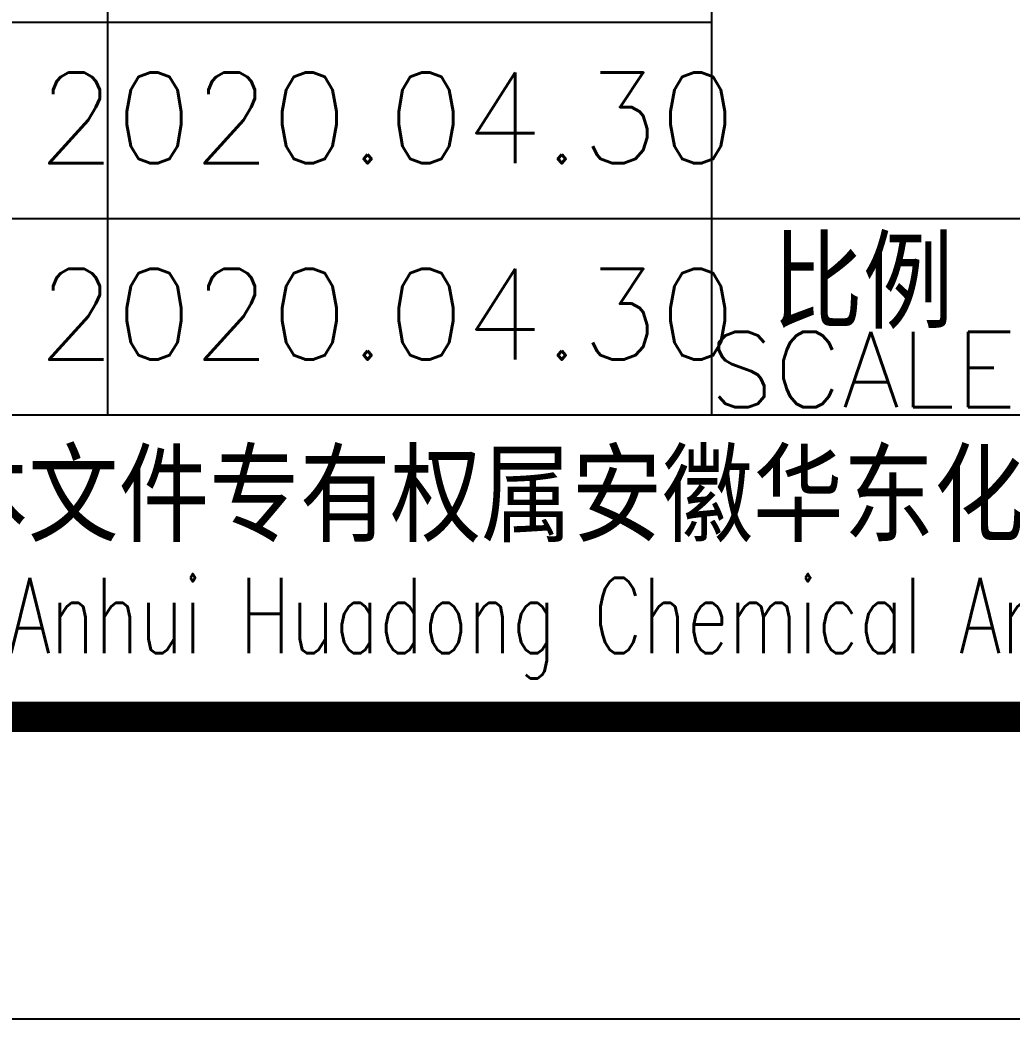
# Model space of a CAD drawing. Header units: millimetres. Extents: x 866309 to 879639, y 39442 to 44891.
# Drawn here: x 875792.92 to 875825.77, y 39448.63 to 39481.7 of the extents above; entities that cross this region are included whole.
import ezdxf
from ezdxf.enums import TextEntityAlignment as Align

# ---------------------------------------------------------------- set-up
doc = ezdxf.new("R2010")
doc.units = ezdxf.units.MM
doc.header["$LTSCALE"] = 1000
doc.header["$MEASUREMENT"] = 0
doc.styles.add('ECEC_TQ', font='txt_l.shx', dxfattribs={"bigfont": 'hztxt_l.shx'})

msp = doc.modelspace()

# ---------------------------------------------------------------- linework, layer by layer
for p, q in [((875795.829, 39468.627), (875795.829, 39501.127)), ((875815.829, 39468.627), (875815.829, 39501.127)), ((875760.829, 39481.627), (875815.829, 39481.627)), ((875760.829, 39475.127), (875815.829, 39475.127)), ((875815.829, 39475.127), (875940.829, 39475.127)), ((875760.829, 39468.627), (875940.829, 39468.627)), ((875760.829, 39458.627), (875940.829, 39458.627)), ((875950.829, 39448.627), (875109.829, 39448.627))]:
    msp.add_line(p, q)
at = {"color": 0, "const_width": 1}
msp.add_lwpolyline([(875940.829, 39458.627), (875134.829, 39458.627), (875134.829, 40032.627), (875940.829, 40032.627)], close=True, dxfattribs=at)

# ---------------------------------------------------------------- texts
at = {"style": 'ECEC_TQ'}
for s, height, p in [('比例', 3, (875820.829, 39473.127)), ('SCALE', 2.5, (875820.829, 39470.127)), ('本文件专有权属安徽华东化工医药工程有限责任公司所有,未经许可不得复制或转让给第三方', 3, (875850.829, 39465.627))]:
    msp.add_text(s, height=height, dxfattribs=at).set_placement(p, align=Align.MIDDLE)
at = {"style": 'ECEC_TQ', "width": 0.72}
msp.add_text('The proprietary right of this document belongs to Anhui Huadong Chemical And Medical Engineering  Co.,Ltd.  and any replication or transfer to the 3rd. side is forbidden without its permission. ', height=2.5, dxfattribs=at).set_placement((875850.829, 39461.627), align=Align.MIDDLE)
at = {"style": 'ECEC_TQ'}
for p in [(875805.073, 39478.455), (875805.073, 39471.955)]:
    msp.add_attdef('2020.04.30', text=' ', height=3, dxfattribs=at).set_placement(p, align=Align.MIDDLE)

doc.saveas('drawing.dxf')
